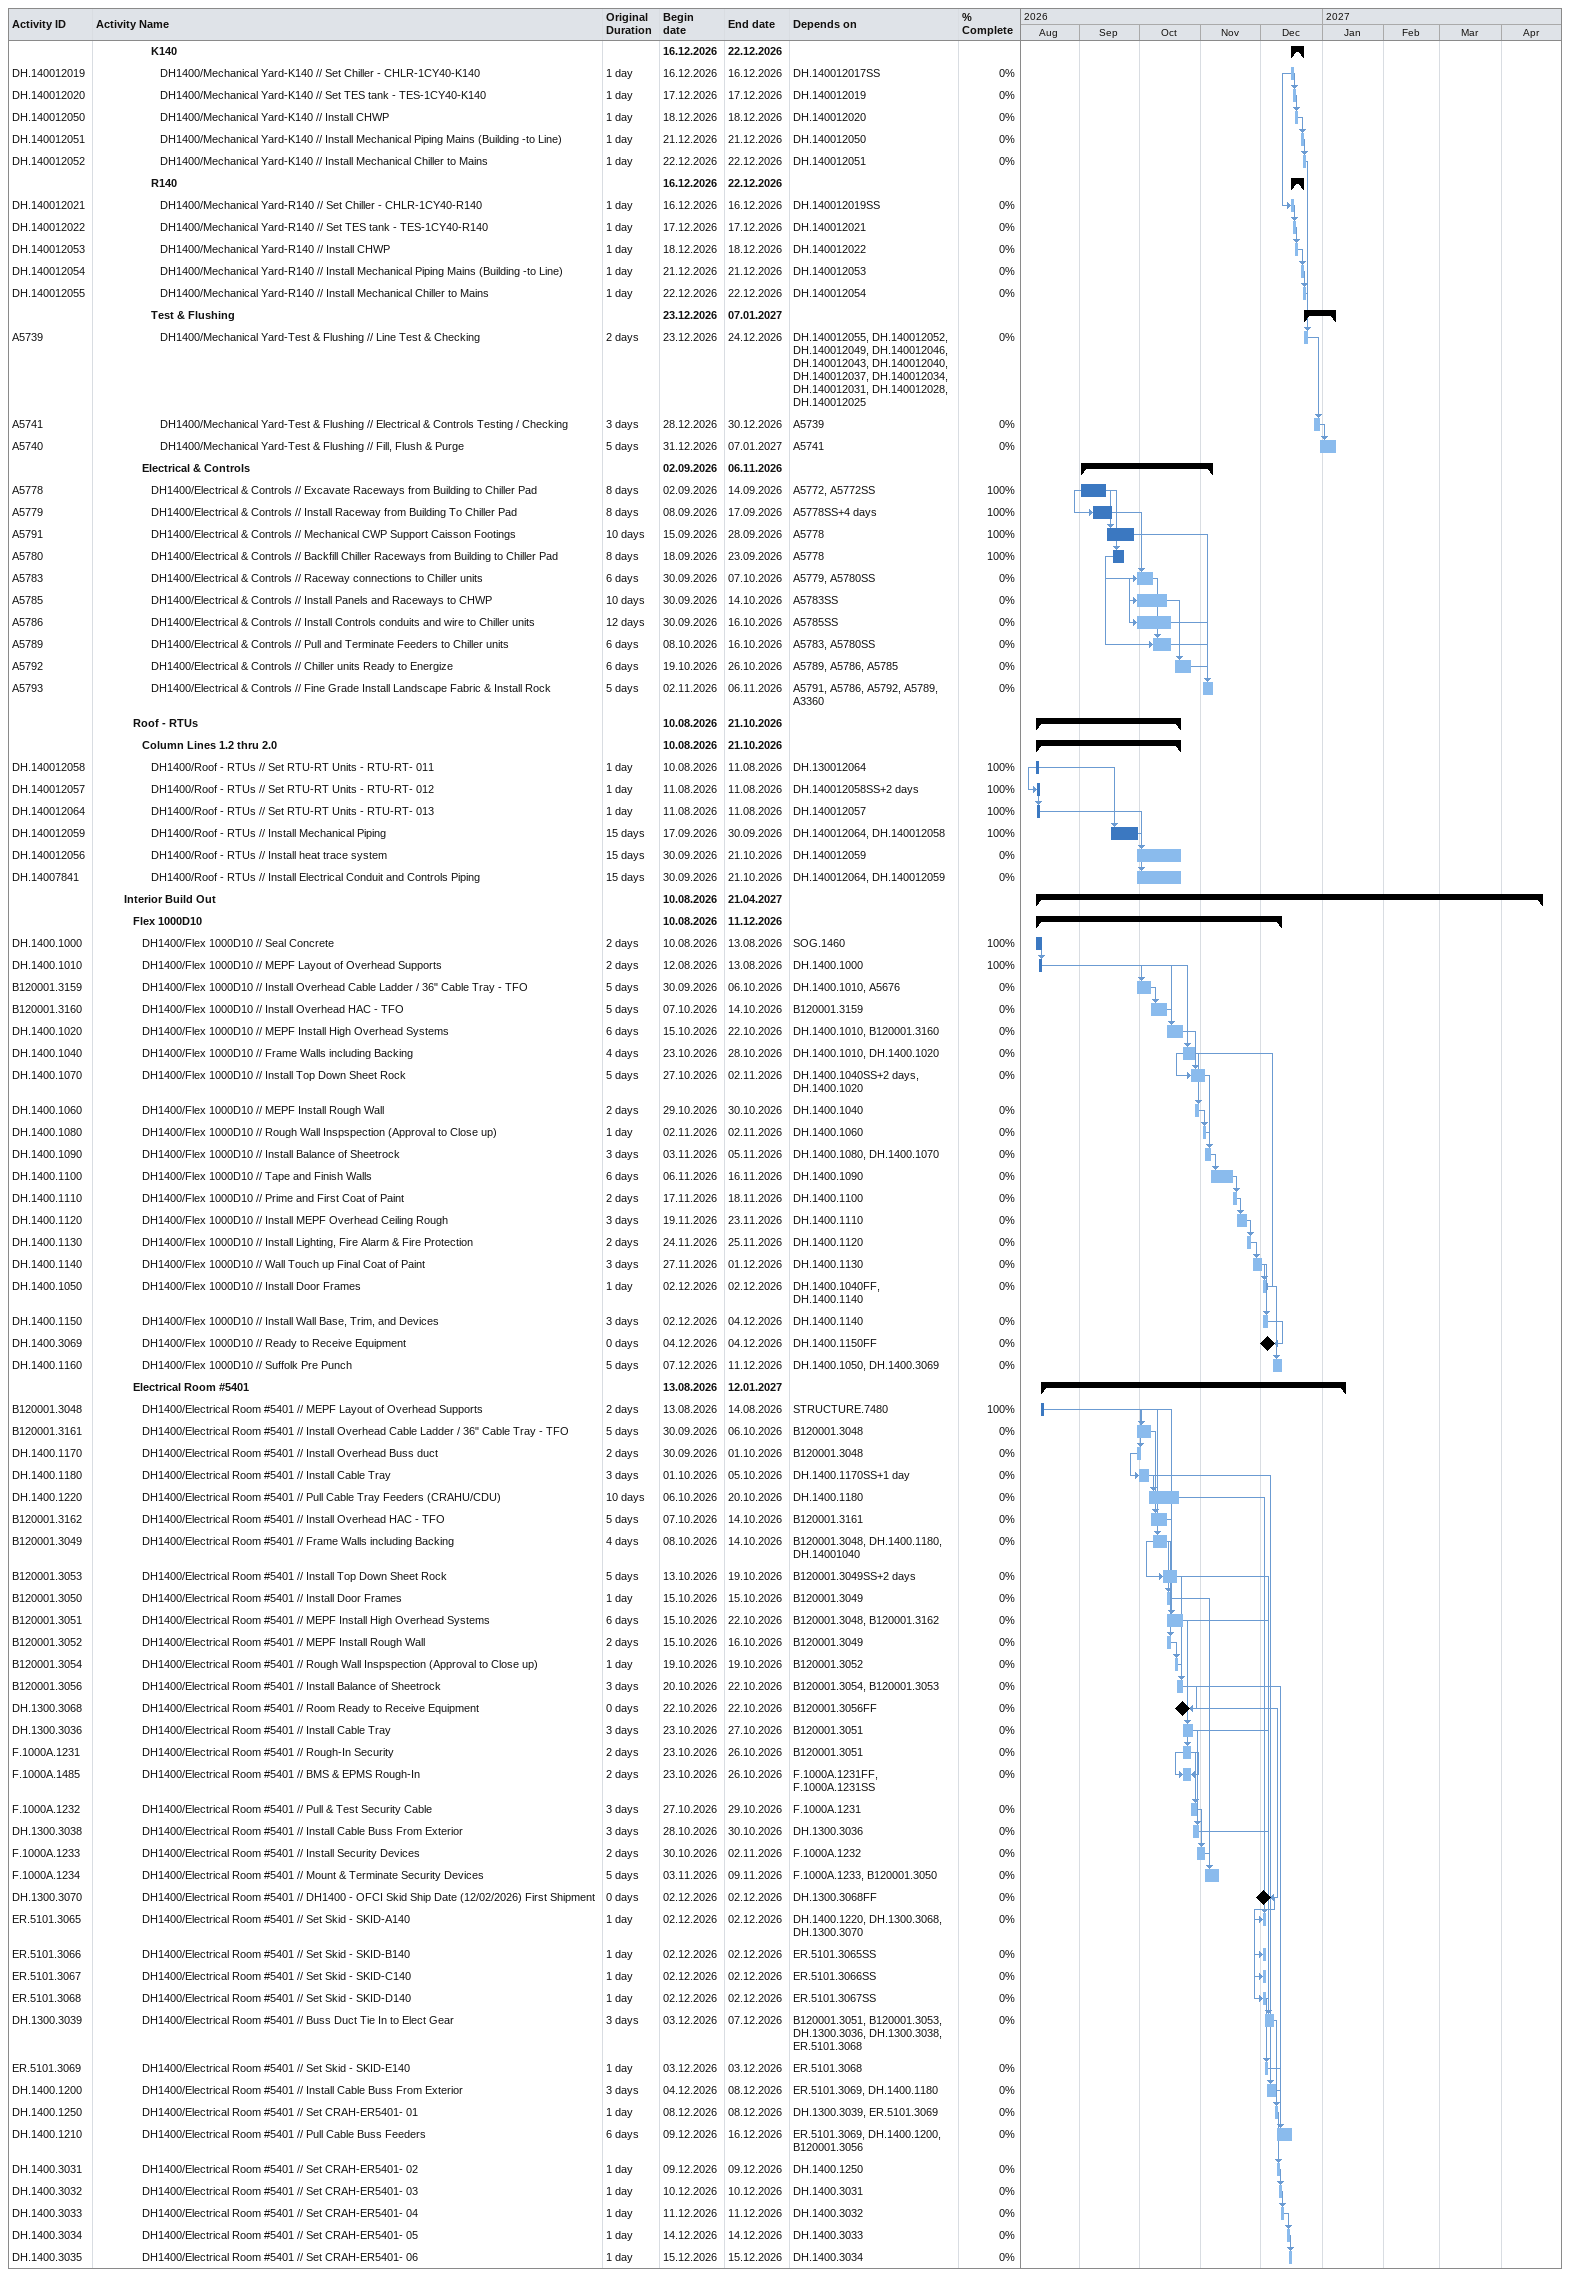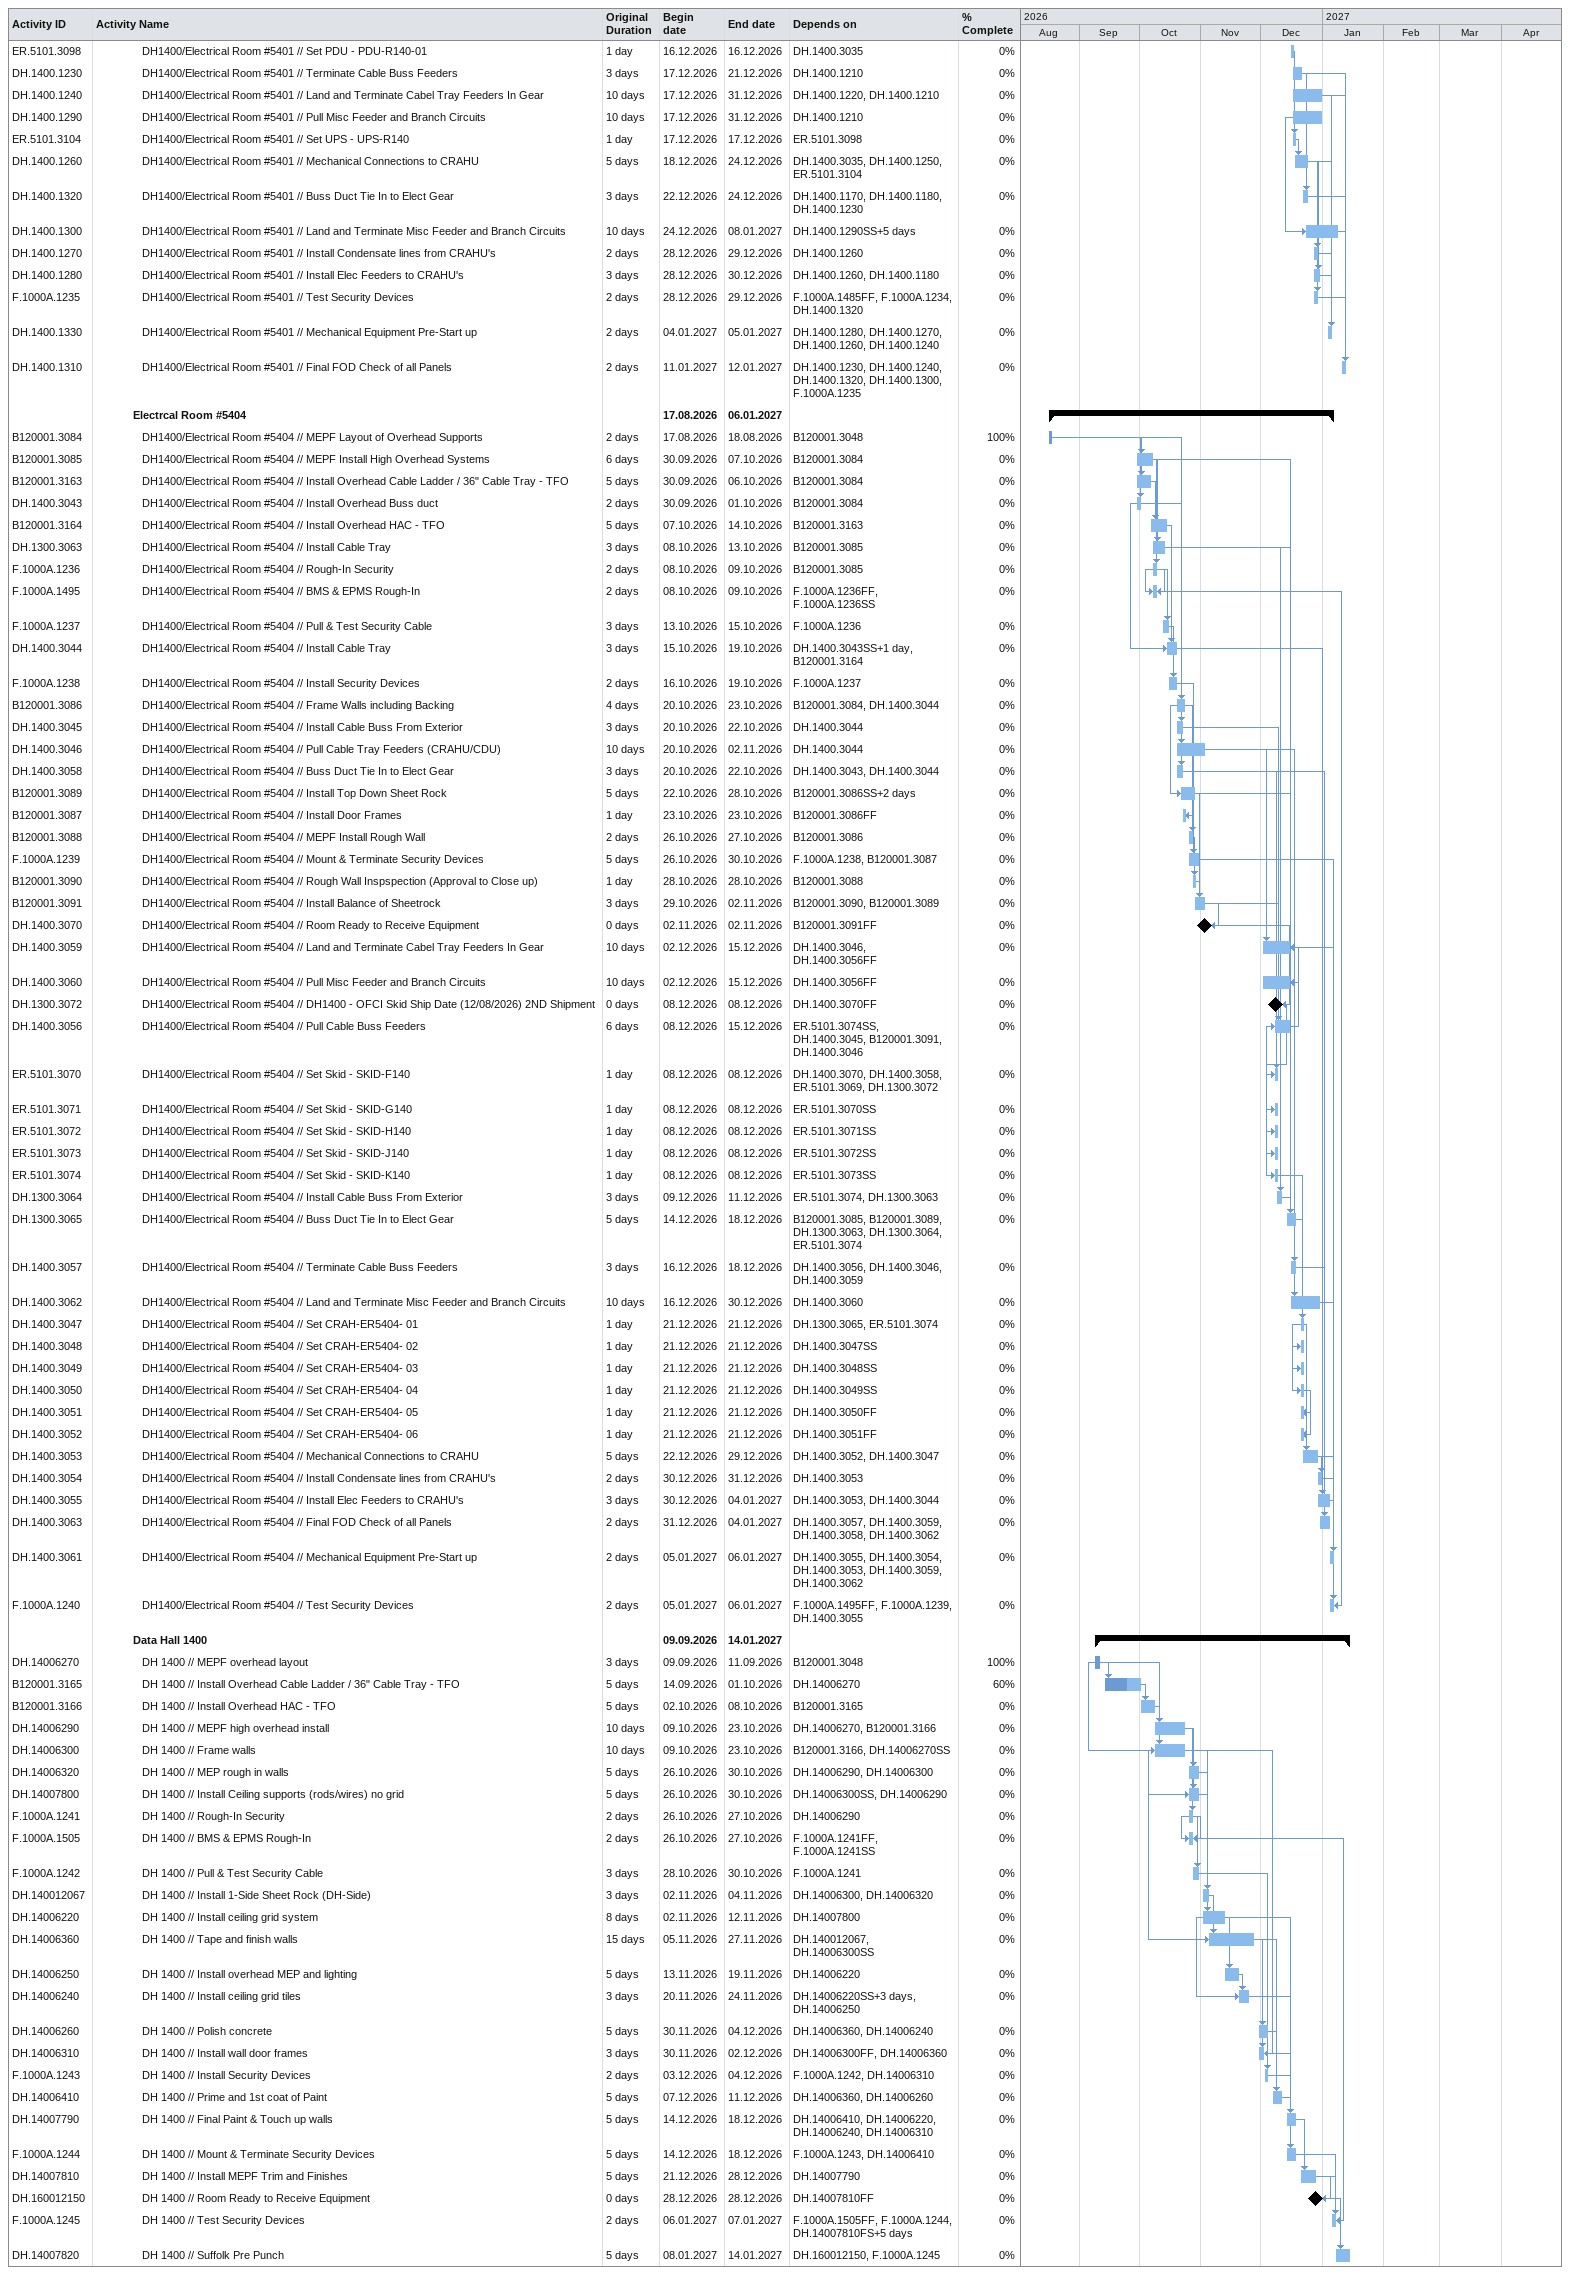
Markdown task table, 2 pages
| ID | Level | Task | Original duration | Start | Finish | Predecessors | % complete |
|---|---|---|---|---|---|---|---|
|  | 7 | **K140** |  | 2026-12-16 | 2026-12-22 |  |  |
| DH.140012019 | 8 | DH1400/Mechanical Yard-K140 // Set Chiller - CHLR-1CY40-K140 | 1d | 2026-12-16 | 2026-12-16 | DH.140012017SS | 0 |
| DH.140012020 | 8 | DH1400/Mechanical Yard-K140 // Set TES tank - TES-1CY40-K140 | 1d | 2026-12-17 | 2026-12-17 | DH.140012019 | 0 |
| DH.140012050 | 8 | DH1400/Mechanical Yard-K140 // Install CHWP | 1d | 2026-12-18 | 2026-12-18 | DH.140012020 | 0 |
| DH.140012051 | 8 | DH1400/Mechanical Yard-K140 // Install Mechanical Piping Mains (Building -to Line) | 1d | 2026-12-21 | 2026-12-21 | DH.140012050 | 0 |
| DH.140012052 | 8 | DH1400/Mechanical Yard-K140 // Install Mechanical Chiller to Mains | 1d | 2026-12-22 | 2026-12-22 | DH.140012051 | 0 |
|  | 7 | **R140** |  | 2026-12-16 | 2026-12-22 |  |  |
| DH.140012021 | 8 | DH1400/Mechanical Yard-R140 // Set Chiller - CHLR-1CY40-R140 | 1d | 2026-12-16 | 2026-12-16 | DH.140012019SS | 0 |
| DH.140012022 | 8 | DH1400/Mechanical Yard-R140 // Set TES tank - TES-1CY40-R140 | 1d | 2026-12-17 | 2026-12-17 | DH.140012021 | 0 |
| DH.140012053 | 8 | DH1400/Mechanical Yard-R140 // Install CHWP | 1d | 2026-12-18 | 2026-12-18 | DH.140012022 | 0 |
| DH.140012054 | 8 | DH1400/Mechanical Yard-R140 // Install Mechanical Piping Mains (Building -to Line) | 1d | 2026-12-21 | 2026-12-21 | DH.140012053 | 0 |
| DH.140012055 | 8 | DH1400/Mechanical Yard-R140 // Install Mechanical Chiller to Mains | 1d | 2026-12-22 | 2026-12-22 | DH.140012054 | 0 |
|  | 7 | **Test & Flushing** |  | 2026-12-23 | 2027-01-07 |  |  |
| A5739 | 8 | DH1400/Mechanical Yard-Test & Flushing // Line Test & Checking | 2d | 2026-12-23 | 2026-12-24 | DH.140012055, DH.140012052, DH.140012049, DH.140012046, DH.140012043, DH.140012040, DH.140012037, DH.140012034, DH.140012031, DH.140012028, DH.140012025 | 0 |
| A5741 | 8 | DH1400/Mechanical Yard-Test & Flushing // Electrical & Controls Testing / Checking | 3d | 2026-12-28 | 2026-12-30 | A5739 | 0 |
| A5740 | 8 | DH1400/Mechanical Yard-Test & Flushing // Fill, Flush & Purge | 5d | 2026-12-31 | 2027-01-07 | A5741 | 0 |
|  | 6 | **Electrical & Controls** |  | 2026-09-02 | 2026-11-06 |  |  |
| A5778 | 7 | DH1400/Electrical & Controls // Excavate Raceways from Building to Chiller Pad | 8d | 2026-09-02 | 2026-09-14 | A5772, A5772SS | 100 |
| A5779 | 7 | DH1400/Electrical & Controls // Install Raceway from Building To Chiller Pad | 8d | 2026-09-08 | 2026-09-17 | A5778SS+4d | 100 |
| A5791 | 7 | DH1400/Electrical & Controls // Mechanical CWP Support Caisson Footings | 10d | 2026-09-15 | 2026-09-28 | A5778 | 100 |
| A5780 | 7 | DH1400/Electrical & Controls // Backfill Chiller Raceways from Building to Chiller Pad | 8d | 2026-09-18 | 2026-09-23 | A5778 | 100 |
| A5783 | 7 | DH1400/Electrical & Controls // Raceway connections to Chiller units | 6d | 2026-09-30 | 2026-10-07 | A5779, A5780SS | 0 |
| A5785 | 7 | DH1400/Electrical & Controls // Install Panels and Raceways to CHWP | 10d | 2026-09-30 | 2026-10-14 | A5783SS | 0 |
| A5786 | 7 | DH1400/Electrical & Controls // Install Controls conduits and wire to Chiller units | 12d | 2026-09-30 | 2026-10-16 | A5785SS | 0 |
| A5789 | 7 | DH1400/Electrical & Controls // Pull and Terminate Feeders to Chiller units | 6d | 2026-10-08 | 2026-10-16 | A5783, A5780SS | 0 |
| A5792 | 7 | DH1400/Electrical & Controls // Chiller units Ready to Energize | 6d | 2026-10-19 | 2026-10-26 | A5789, A5786, A5785 | 0 |
| A5793 | 7 | DH1400/Electrical & Controls // Fine Grade Install Landscape Fabric & Install Rock | 5d | 2026-11-02 | 2026-11-06 | A5791, A5786, A5792, A5789, A3360 | 0 |
|  | 5 | **Roof - RTUs** |  | 2026-08-10 | 2026-10-21 |  |  |
|  | 6 | **Column Lines 1.2 thru 2.0** |  | 2026-08-10 | 2026-10-21 |  |  |
| DH.140012058 | 7 | DH1400/Roof - RTUs // Set RTU-RT Units - RTU-RT- 011 | 1d | 2026-08-10 | 2026-08-11 | DH.130012064 | 100 |
| DH.140012057 | 7 | DH1400/Roof - RTUs // Set RTU-RT Units - RTU-RT- 012 | 1d | 2026-08-11 | 2026-08-11 | DH.140012058SS+2d | 100 |
| DH.140012064 | 7 | DH1400/Roof - RTUs // Set RTU-RT Units - RTU-RT- 013 | 1d | 2026-08-11 | 2026-08-11 | DH.140012057 | 100 |
| DH.140012059 | 7 | DH1400/Roof - RTUs // Install Mechanical Piping | 15d | 2026-09-17 | 2026-09-30 | DH.140012064, DH.140012058 | 100 |
| DH.140012056 | 7 | DH1400/Roof - RTUs // Install heat trace system | 15d | 2026-09-30 | 2026-10-21 | DH.140012059 | 0 |
| DH.14007841 | 7 | DH1400/Roof - RTUs // Install Electrical Conduit and Controls Piping | 15d | 2026-09-30 | 2026-10-21 | DH.140012064, DH.140012059 | 0 |
|  | 4 | **Interior Build Out** |  | 2026-08-10 | 2027-04-21 |  |  |
|  | 5 | **Flex 1000D10** |  | 2026-08-10 | 2026-12-11 |  |  |
| DH.1400.1000 | 6 | DH1400/Flex 1000D10 // Seal Concrete | 2d | 2026-08-10 | 2026-08-13 | SOG.1460 | 100 |
| DH.1400.1010 | 6 | DH1400/Flex 1000D10 // MEPF Layout of Overhead Supports | 2d | 2026-08-12 | 2026-08-13 | DH.1400.1000 | 100 |
| B120001.3159 | 6 | DH1400/Flex 1000D10 // Install Overhead Cable Ladder / 36" Cable Tray - TFO | 5d | 2026-09-30 | 2026-10-06 | DH.1400.1010, A5676 | 0 |
| B120001.3160 | 6 | DH1400/Flex 1000D10 // Install Overhead HAC - TFO | 5d | 2026-10-07 | 2026-10-14 | B120001.3159 | 0 |
| DH.1400.1020 | 6 | DH1400/Flex 1000D10 // MEPF Install High Overhead Systems | 6d | 2026-10-15 | 2026-10-22 | DH.1400.1010, B120001.3160 | 0 |
| DH.1400.1040 | 6 | DH1400/Flex 1000D10 // Frame Walls including Backing | 4d | 2026-10-23 | 2026-10-28 | DH.1400.1010, DH.1400.1020 | 0 |
| DH.1400.1070 | 6 | DH1400/Flex 1000D10 // Install Top Down Sheet Rock | 5d | 2026-10-27 | 2026-11-02 | DH.1400.1040SS+2d, DH.1400.1020 | 0 |
| DH.1400.1060 | 6 | DH1400/Flex 1000D10 // MEPF Install Rough Wall | 2d | 2026-10-29 | 2026-10-30 | DH.1400.1040 | 0 |
| DH.1400.1080 | 6 | DH1400/Flex 1000D10 // Rough Wall Inspspection (Approval to Close up) | 1d | 2026-11-02 | 2026-11-02 | DH.1400.1060 | 0 |
| DH.1400.1090 | 6 | DH1400/Flex 1000D10 // Install Balance of Sheetrock | 3d | 2026-11-03 | 2026-11-05 | DH.1400.1080, DH.1400.1070 | 0 |
| DH.1400.1100 | 6 | DH1400/Flex 1000D10 // Tape and Finish Walls | 6d | 2026-11-06 | 2026-11-16 | DH.1400.1090 | 0 |
| DH.1400.1110 | 6 | DH1400/Flex 1000D10 // Prime and First Coat of Paint | 2d | 2026-11-17 | 2026-11-18 | DH.1400.1100 | 0 |
| DH.1400.1120 | 6 | DH1400/Flex 1000D10 // Install MEPF Overhead Ceiling Rough | 3d | 2026-11-19 | 2026-11-23 | DH.1400.1110 | 0 |
| DH.1400.1130 | 6 | DH1400/Flex 1000D10 // Install Lighting, Fire Alarm & Fire Protection | 2d | 2026-11-24 | 2026-11-25 | DH.1400.1120 | 0 |
| DH.1400.1140 | 6 | DH1400/Flex 1000D10 // Wall Touch up Final Coat of Paint | 3d | 2026-11-27 | 2026-12-01 | DH.1400.1130 | 0 |
| DH.1400.1050 | 6 | DH1400/Flex 1000D10 // Install Door Frames | 1d | 2026-12-02 | 2026-12-02 | DH.1400.1040FF, DH.1400.1140 | 0 |
| DH.1400.1150 | 6 | DH1400/Flex 1000D10 // Install Wall Base, Trim, and Devices | 3d | 2026-12-02 | 2026-12-04 | DH.1400.1140 | 0 |
| DH.1400.3069 | 6 | DH1400/Flex 1000D10 // Ready to Receive Equipment | 0d | 2026-12-04 | 2026-12-04 | DH.1400.1150FF | 0 |
| DH.1400.1160 | 6 | DH1400/Flex 1000D10 // Suffolk Pre Punch | 5d | 2026-12-07 | 2026-12-11 | DH.1400.1050, DH.1400.3069 | 0 |
|  | 5 | **Electrical Room #5401** |  | 2026-08-13 | 2027-01-12 |  |  |
| B120001.3048 | 6 | DH1400/Electrical Room #5401 // MEPF Layout of Overhead Supports | 2d | 2026-08-13 | 2026-08-14 | STRUCTURE.7480 | 100 |
| B120001.3161 | 6 | DH1400/Electrical Room #5401 // Install Overhead Cable Ladder / 36" Cable Tray - TFO | 5d | 2026-09-30 | 2026-10-06 | B120001.3048 | 0 |
| DH.1400.1170 | 6 | DH1400/Electrical Room #5401 // Install Overhead Buss duct | 2d | 2026-09-30 | 2026-10-01 | B120001.3048 | 0 |
| DH.1400.1180 | 6 | DH1400/Electrical Room #5401 // Install Cable Tray | 3d | 2026-10-01 | 2026-10-05 | DH.1400.1170SS+1d | 0 |
| DH.1400.1220 | 6 | DH1400/Electrical Room #5401 // Pull Cable Tray Feeders (CRAHU/CDU) | 10d | 2026-10-06 | 2026-10-20 | DH.1400.1180 | 0 |
| B120001.3162 | 6 | DH1400/Electrical Room #5401 // Install Overhead HAC - TFO | 5d | 2026-10-07 | 2026-10-14 | B120001.3161 | 0 |
| B120001.3049 | 6 | DH1400/Electrical Room #5401 // Frame Walls including Backing | 4d | 2026-10-08 | 2026-10-14 | B120001.3048, DH.1400.1180, DH.14001040 | 0 |
| B120001.3053 | 6 | DH1400/Electrical Room #5401 // Install Top Down Sheet Rock | 5d | 2026-10-13 | 2026-10-19 | B120001.3049SS+2d | 0 |
| B120001.3050 | 6 | DH1400/Electrical Room #5401 // Install Door Frames | 1d | 2026-10-15 | 2026-10-15 | B120001.3049 | 0 |
| B120001.3051 | 6 | DH1400/Electrical Room #5401 // MEPF Install High Overhead Systems | 6d | 2026-10-15 | 2026-10-22 | B120001.3048, B120001.3162 | 0 |
| B120001.3052 | 6 | DH1400/Electrical Room #5401 // MEPF Install Rough Wall | 2d | 2026-10-15 | 2026-10-16 | B120001.3049 | 0 |
| B120001.3054 | 6 | DH1400/Electrical Room #5401 // Rough Wall Inspspection (Approval to Close up) | 1d | 2026-10-19 | 2026-10-19 | B120001.3052 | 0 |
| B120001.3056 | 6 | DH1400/Electrical Room #5401 // Install Balance of Sheetrock | 3d | 2026-10-20 | 2026-10-22 | B120001.3054, B120001.3053 | 0 |
| DH.1300.3068 | 6 | DH1400/Electrical Room #5401 // Room Ready to Receive Equipment | 0d | 2026-10-22 | 2026-10-22 | B120001.3056FF | 0 |
| DH.1300.3036 | 6 | DH1400/Electrical Room #5401 // Install Cable Tray | 3d | 2026-10-23 | 2026-10-27 | B120001.3051 | 0 |
| F.1000A.1231 | 6 | DH1400/Electrical Room #5401 // Rough-In Security | 2d | 2026-10-23 | 2026-10-26 | B120001.3051 | 0 |
| F.1000A.1485 | 6 | DH1400/Electrical Room #5401 // BMS & EPMS Rough-In | 2d | 2026-10-23 | 2026-10-26 | F.1000A.1231FF, F.1000A.1231SS | 0 |
| F.1000A.1232 | 6 | DH1400/Electrical Room #5401 // Pull & Test Security Cable | 3d | 2026-10-27 | 2026-10-29 | F.1000A.1231 | 0 |
| DH.1300.3038 | 6 | DH1400/Electrical Room #5401 // Install Cable Buss From Exterior | 3d | 2026-10-28 | 2026-10-30 | DH.1300.3036 | 0 |
| F.1000A.1233 | 6 | DH1400/Electrical Room #5401 // Install Security Devices | 2d | 2026-10-30 | 2026-11-02 | F.1000A.1232 | 0 |
| F.1000A.1234 | 6 | DH1400/Electrical Room #5401 // Mount & Terminate Security Devices | 5d | 2026-11-03 | 2026-11-09 | F.1000A.1233, B120001.3050 | 0 |
| DH.1300.3070 | 6 | DH1400/Electrical Room #5401 // DH1400 - OFCI Skid Ship Date (12/02/2026) First Shipment | 0d | 2026-12-02 | 2026-12-02 | DH.1300.3068FF | 0 |
| ER.5101.3065 | 6 | DH1400/Electrical Room #5401 // Set Skid - SKID-A140 | 1d | 2026-12-02 | 2026-12-02 | DH.1400.1220, DH.1300.3068, DH.1300.3070 | 0 |
| ER.5101.3066 | 6 | DH1400/Electrical Room #5401 // Set Skid - SKID-B140 | 1d | 2026-12-02 | 2026-12-02 | ER.5101.3065SS | 0 |
| ER.5101.3067 | 6 | DH1400/Electrical Room #5401 // Set Skid - SKID-C140 | 1d | 2026-12-02 | 2026-12-02 | ER.5101.3066SS | 0 |
| ER.5101.3068 | 6 | DH1400/Electrical Room #5401 // Set Skid - SKID-D140 | 1d | 2026-12-02 | 2026-12-02 | ER.5101.3067SS | 0 |
| DH.1300.3039 | 6 | DH1400/Electrical Room #5401 // Buss Duct Tie In to Elect Gear | 3d | 2026-12-03 | 2026-12-07 | B120001.3051, B120001.3053, DH.1300.3036, DH.1300.3038, ER.5101.3068 | 0 |
| ER.5101.3069 | 6 | DH1400/Electrical Room #5401 // Set Skid - SKID-E140 | 1d | 2026-12-03 | 2026-12-03 | ER.5101.3068 | 0 |
| DH.1400.1200 | 6 | DH1400/Electrical Room #5401 // Install Cable Buss From Exterior | 3d | 2026-12-04 | 2026-12-08 | ER.5101.3069, DH.1400.1180 | 0 |
| DH.1400.1250 | 6 | DH1400/Electrical Room #5401 // Set CRAH-ER5401- 01 | 1d | 2026-12-08 | 2026-12-08 | DH.1300.3039, ER.5101.3069 | 0 |
| DH.1400.1210 | 6 | DH1400/Electrical Room #5401 // Pull Cable Buss Feeders | 6d | 2026-12-09 | 2026-12-16 | ER.5101.3069, DH.1400.1200, B120001.3056 | 0 |
| DH.1400.3031 | 6 | DH1400/Electrical Room #5401 // Set CRAH-ER5401- 02 | 1d | 2026-12-09 | 2026-12-09 | DH.1400.1250 | 0 |
| DH.1400.3032 | 6 | DH1400/Electrical Room #5401 // Set CRAH-ER5401- 03 | 1d | 2026-12-10 | 2026-12-10 | DH.1400.3031 | 0 |
| DH.1400.3033 | 6 | DH1400/Electrical Room #5401 // Set CRAH-ER5401- 04 | 1d | 2026-12-11 | 2026-12-11 | DH.1400.3032 | 0 |
| DH.1400.3034 | 6 | DH1400/Electrical Room #5401 // Set CRAH-ER5401- 05 | 1d | 2026-12-14 | 2026-12-14 | DH.1400.3033 | 0 |
| DH.1400.3035 | 6 | DH1400/Electrical Room #5401 // Set CRAH-ER5401- 06 | 1d | 2026-12-15 | 2026-12-15 | DH.1400.3034 | 0 |
| ER.5101.3098 | 6 | DH1400/Electrical Room #5401 // Set PDU - PDU-R140-01 | 1d | 2026-12-16 | 2026-12-16 | DH.1400.3035 | 0 |
| DH.1400.1230 | 6 | DH1400/Electrical Room #5401 // Terminate Cable Buss Feeders | 3d | 2026-12-17 | 2026-12-21 | DH.1400.1210 | 0 |
| DH.1400.1240 | 6 | DH1400/Electrical Room #5401 // Land and Terminate Cabel Tray Feeders In Gear | 10d | 2026-12-17 | 2026-12-31 | DH.1400.1220, DH.1400.1210 | 0 |
| DH.1400.1290 | 6 | DH1400/Electrical Room #5401 // Pull Misc Feeder and Branch Circuits | 10d | 2026-12-17 | 2026-12-31 | DH.1400.1210 | 0 |
| ER.5101.3104 | 6 | DH1400/Electrical Room #5401 // Set UPS - UPS-R140 | 1d | 2026-12-17 | 2026-12-17 | ER.5101.3098 | 0 |
| DH.1400.1260 | 6 | DH1400/Electrical Room #5401 // Mechanical Connections to CRAHU | 5d | 2026-12-18 | 2026-12-24 | DH.1400.3035, DH.1400.1250, ER.5101.3104 | 0 |
| DH.1400.1320 | 6 | DH1400/Electrical Room #5401 // Buss Duct Tie In to Elect Gear | 3d | 2026-12-22 | 2026-12-24 | DH.1400.1170, DH.1400.1180, DH.1400.1230 | 0 |
| DH.1400.1300 | 6 | DH1400/Electrical Room #5401 // Land and Terminate Misc Feeder and Branch Circuits | 10d | 2026-12-24 | 2027-01-08 | DH.1400.1290SS+5d | 0 |
| DH.1400.1270 | 6 | DH1400/Electrical Room #5401 // Install Condensate lines from CRAHU's | 2d | 2026-12-28 | 2026-12-29 | DH.1400.1260 | 0 |
| DH.1400.1280 | 6 | DH1400/Electrical Room #5401 // Install Elec Feeders to CRAHU's | 3d | 2026-12-28 | 2026-12-30 | DH.1400.1260, DH.1400.1180 | 0 |
| F.1000A.1235 | 6 | DH1400/Electrical Room #5401 // Test Security Devices | 2d | 2026-12-28 | 2026-12-29 | F.1000A.1485FF, F.1000A.1234, DH.1400.1320 | 0 |
| DH.1400.1330 | 6 | DH1400/Electrical Room #5401 // Mechanical Equipment Pre-Start up | 2d | 2027-01-04 | 2027-01-05 | DH.1400.1280, DH.1400.1270, DH.1400.1260, DH.1400.1240 | 0 |
| DH.1400.1310 | 6 | DH1400/Electrical Room #5401 // Final FOD Check of all Panels | 2d | 2027-01-11 | 2027-01-12 | DH.1400.1230, DH.1400.1240, DH.1400.1320, DH.1400.1300, F.1000A.1235 | 0 |
|  | 5 | **Electrcal Room #5404** |  | 2026-08-17 | 2027-01-06 |  |  |
| B120001.3084 | 6 | DH1400/Electrical Room #5404 // MEPF Layout of Overhead Supports | 2d | 2026-08-17 | 2026-08-18 | B120001.3048 | 100 |
| B120001.3085 | 6 | DH1400/Electrical Room #5404 // MEPF Install High Overhead Systems | 6d | 2026-09-30 | 2026-10-07 | B120001.3084 | 0 |
| B120001.3163 | 6 | DH1400/Electrical Room #5404 // Install Overhead Cable Ladder / 36" Cable Tray - TFO | 5d | 2026-09-30 | 2026-10-06 | B120001.3084 | 0 |
| DH.1400.3043 | 6 | DH1400/Electrical Room #5404 // Install Overhead Buss duct | 2d | 2026-09-30 | 2026-10-01 | B120001.3084 | 0 |
| B120001.3164 | 6 | DH1400/Electrical Room #5404 // Install Overhead HAC - TFO | 5d | 2026-10-07 | 2026-10-14 | B120001.3163 | 0 |
| DH.1300.3063 | 6 | DH1400/Electrical Room #5404 // Install Cable Tray | 3d | 2026-10-08 | 2026-10-13 | B120001.3085 | 0 |
| F.1000A.1236 | 6 | DH1400/Electrical Room #5404 // Rough-In Security | 2d | 2026-10-08 | 2026-10-09 | B120001.3085 | 0 |
| F.1000A.1495 | 6 | DH1400/Electrical Room #5404 // BMS & EPMS Rough-In | 2d | 2026-10-08 | 2026-10-09 | F.1000A.1236FF, F.1000A.1236SS | 0 |
| F.1000A.1237 | 6 | DH1400/Electrical Room #5404 // Pull & Test Security Cable | 3d | 2026-10-13 | 2026-10-15 | F.1000A.1236 | 0 |
| DH.1400.3044 | 6 | DH1400/Electrical Room #5404 // Install Cable Tray | 3d | 2026-10-15 | 2026-10-19 | DH.1400.3043SS+1d, B120001.3164 | 0 |
| F.1000A.1238 | 6 | DH1400/Electrical Room #5404 // Install Security Devices | 2d | 2026-10-16 | 2026-10-19 | F.1000A.1237 | 0 |
| B120001.3086 | 6 | DH1400/Electrical Room #5404 // Frame Walls including Backing | 4d | 2026-10-20 | 2026-10-23 | B120001.3084, DH.1400.3044 | 0 |
| DH.1400.3045 | 6 | DH1400/Electrical Room #5404 // Install Cable Buss From Exterior | 3d | 2026-10-20 | 2026-10-22 | DH.1400.3044 | 0 |
| DH.1400.3046 | 6 | DH1400/Electrical Room #5404 // Pull Cable Tray Feeders (CRAHU/CDU) | 10d | 2026-10-20 | 2026-11-02 | DH.1400.3044 | 0 |
| DH.1400.3058 | 6 | DH1400/Electrical Room #5404 // Buss Duct Tie In to Elect Gear | 3d | 2026-10-20 | 2026-10-22 | DH.1400.3043, DH.1400.3044 | 0 |
| B120001.3089 | 6 | DH1400/Electrical Room #5404 // Install Top Down Sheet Rock | 5d | 2026-10-22 | 2026-10-28 | B120001.3086SS+2d | 0 |
| B120001.3087 | 6 | DH1400/Electrical Room #5404 // Install Door Frames | 1d | 2026-10-23 | 2026-10-23 | B120001.3086FF | 0 |
| B120001.3088 | 6 | DH1400/Electrical Room #5404 // MEPF Install Rough Wall | 2d | 2026-10-26 | 2026-10-27 | B120001.3086 | 0 |
| F.1000A.1239 | 6 | DH1400/Electrical Room #5404 // Mount & Terminate Security Devices | 5d | 2026-10-26 | 2026-10-30 | F.1000A.1238, B120001.3087 | 0 |
| B120001.3090 | 6 | DH1400/Electrical Room #5404 // Rough Wall Inspspection (Approval to Close up) | 1d | 2026-10-28 | 2026-10-28 | B120001.3088 | 0 |
| B120001.3091 | 6 | DH1400/Electrical Room #5404 // Install Balance of Sheetrock | 3d | 2026-10-29 | 2026-11-02 | B120001.3090, B120001.3089 | 0 |
| DH.1400.3070 | 6 | DH1400/Electrical Room #5404 // Room Ready to Receive Equipment | 0d | 2026-11-02 | 2026-11-02 | B120001.3091FF | 0 |
| DH.1400.3059 | 6 | DH1400/Electrical Room #5404 // Land and Terminate Cabel Tray Feeders In Gear | 10d | 2026-12-02 | 2026-12-15 | DH.1400.3046, DH.1400.3056FF | 0 |
| DH.1400.3060 | 6 | DH1400/Electrical Room #5404 // Pull Misc Feeder and Branch Circuits | 10d | 2026-12-02 | 2026-12-15 | DH.1400.3056FF | 0 |
| DH.1300.3072 | 6 | DH1400/Electrical Room #5404 // DH1400 - OFCI Skid Ship Date (12/08/2026) 2ND Shipment | 0d | 2026-12-08 | 2026-12-08 | DH.1400.3070FF | 0 |
| DH.1400.3056 | 6 | DH1400/Electrical Room #5404 // Pull Cable Buss Feeders | 6d | 2026-12-08 | 2026-12-15 | ER.5101.3074SS, DH.1400.3045, B120001.3091, DH.1400.3046 | 0 |
| ER.5101.3070 | 6 | DH1400/Electrical Room #5404 // Set Skid - SKID-F140 | 1d | 2026-12-08 | 2026-12-08 | DH.1400.3070, DH.1400.3058, ER.5101.3069, DH.1300.3072 | 0 |
| ER.5101.3071 | 6 | DH1400/Electrical Room #5404 // Set Skid - SKID-G140 | 1d | 2026-12-08 | 2026-12-08 | ER.5101.3070SS | 0 |
| ER.5101.3072 | 6 | DH1400/Electrical Room #5404 // Set Skid - SKID-H140 | 1d | 2026-12-08 | 2026-12-08 | ER.5101.3071SS | 0 |
| ER.5101.3073 | 6 | DH1400/Electrical Room #5404 // Set Skid - SKID-J140 | 1d | 2026-12-08 | 2026-12-08 | ER.5101.3072SS | 0 |
| ER.5101.3074 | 6 | DH1400/Electrical Room #5404 // Set Skid - SKID-K140 | 1d | 2026-12-08 | 2026-12-08 | ER.5101.3073SS | 0 |
| DH.1300.3064 | 6 | DH1400/Electrical Room #5404 // Install Cable Buss From Exterior | 3d | 2026-12-09 | 2026-12-11 | ER.5101.3074, DH.1300.3063 | 0 |
| DH.1300.3065 | 6 | DH1400/Electrical Room #5404 // Buss Duct Tie In to Elect Gear | 5d | 2026-12-14 | 2026-12-18 | B120001.3085, B120001.3089, DH.1300.3063, DH.1300.3064, ER.5101.3074 | 0 |
| DH.1400.3057 | 6 | DH1400/Electrical Room #5404 // Terminate Cable Buss Feeders | 3d | 2026-12-16 | 2026-12-18 | DH.1400.3056, DH.1400.3046, DH.1400.3059 | 0 |
| DH.1400.3062 | 6 | DH1400/Electrical Room #5404 // Land and Terminate Misc Feeder and Branch Circuits | 10d | 2026-12-16 | 2026-12-30 | DH.1400.3060 | 0 |
| DH.1400.3047 | 6 | DH1400/Electrical Room #5404 // Set CRAH-ER5404- 01 | 1d | 2026-12-21 | 2026-12-21 | DH.1300.3065, ER.5101.3074 | 0 |
| DH.1400.3048 | 6 | DH1400/Electrical Room #5404 // Set CRAH-ER5404- 02 | 1d | 2026-12-21 | 2026-12-21 | DH.1400.3047SS | 0 |
| DH.1400.3049 | 6 | DH1400/Electrical Room #5404 // Set CRAH-ER5404- 03 | 1d | 2026-12-21 | 2026-12-21 | DH.1400.3048SS | 0 |
| DH.1400.3050 | 6 | DH1400/Electrical Room #5404 // Set CRAH-ER5404- 04 | 1d | 2026-12-21 | 2026-12-21 | DH.1400.3049SS | 0 |
| DH.1400.3051 | 6 | DH1400/Electrical Room #5404 // Set CRAH-ER5404- 05 | 1d | 2026-12-21 | 2026-12-21 | DH.1400.3050FF | 0 |
| DH.1400.3052 | 6 | DH1400/Electrical Room #5404 // Set CRAH-ER5404- 06 | 1d | 2026-12-21 | 2026-12-21 | DH.1400.3051FF | 0 |
| DH.1400.3053 | 6 | DH1400/Electrical Room #5404 // Mechanical Connections to CRAHU | 5d | 2026-12-22 | 2026-12-29 | DH.1400.3052, DH.1400.3047 | 0 |
| DH.1400.3054 | 6 | DH1400/Electrical Room #5404 // Install Condensate lines from CRAHU's | 2d | 2026-12-30 | 2026-12-31 | DH.1400.3053 | 0 |
| DH.1400.3055 | 6 | DH1400/Electrical Room #5404 // Install Elec Feeders to CRAHU's | 3d | 2026-12-30 | 2027-01-04 | DH.1400.3053, DH.1400.3044 | 0 |
| DH.1400.3063 | 6 | DH1400/Electrical Room #5404 // Final FOD Check of all Panels | 2d | 2026-12-31 | 2027-01-04 | DH.1400.3057, DH.1400.3059, DH.1400.3058, DH.1400.3062 | 0 |
| DH.1400.3061 | 6 | DH1400/Electrical Room #5404 // Mechanical Equipment Pre-Start up | 2d | 2027-01-05 | 2027-01-06 | DH.1400.3055, DH.1400.3054, DH.1400.3053, DH.1400.3059, DH.1400.3062 | 0 |
| F.1000A.1240 | 6 | DH1400/Electrical Room #5404 // Test Security Devices | 2d | 2027-01-05 | 2027-01-06 | F.1000A.1495FF, F.1000A.1239, DH.1400.3055 | 0 |
|  | 5 | **Data Hall 1400** |  | 2026-09-09 | 2027-01-14 |  |  |
| DH.14006270 | 6 | DH 1400 // MEPF overhead layout | 3d | 2026-09-09 | 2026-09-11 | B120001.3048 | 100 |
| B120001.3165 | 6 | DH 1400 // Install Overhead Cable Ladder / 36" Cable Tray - TFO | 5d | 2026-09-14 | 2026-10-01 | DH.14006270 | 60 |
| B120001.3166 | 6 | DH 1400 // Install Overhead HAC - TFO | 5d | 2026-10-02 | 2026-10-08 | B120001.3165 | 0 |
| DH.14006290 | 6 | DH 1400 // MEPF high overhead install | 10d | 2026-10-09 | 2026-10-23 | DH.14006270, B120001.3166 | 0 |
| DH.14006300 | 6 | DH 1400 // Frame walls | 10d | 2026-10-09 | 2026-10-23 | B120001.3166, DH.14006270SS | 0 |
| DH.14006320 | 6 | DH 1400 // MEP rough in walls | 5d | 2026-10-26 | 2026-10-30 | DH.14006290, DH.14006300 | 0 |
| DH.14007800 | 6 | DH 1400 // Install Ceiling supports (rods/wires) no grid | 5d | 2026-10-26 | 2026-10-30 | DH.14006300SS, DH.14006290 | 0 |
| F.1000A.1241 | 6 | DH 1400 // Rough-In Security | 2d | 2026-10-26 | 2026-10-27 | DH.14006290 | 0 |
| F.1000A.1505 | 6 | DH 1400 // BMS & EPMS Rough-In | 2d | 2026-10-26 | 2026-10-27 | F.1000A.1241FF, F.1000A.1241SS | 0 |
| F.1000A.1242 | 6 | DH 1400 // Pull & Test Security Cable | 3d | 2026-10-28 | 2026-10-30 | F.1000A.1241 | 0 |
| DH.140012067 | 6 | DH 1400 // Install 1-Side Sheet Rock (DH-Side) | 3d | 2026-11-02 | 2026-11-04 | DH.14006300, DH.14006320 | 0 |
| DH.14006220 | 6 | DH 1400 // Install ceiling grid system | 8d | 2026-11-02 | 2026-11-12 | DH.14007800 | 0 |
| DH.14006360 | 6 | DH 1400 // Tape and finish walls | 15d | 2026-11-05 | 2026-11-27 | DH.140012067, DH.14006300SS | 0 |
| DH.14006250 | 6 | DH 1400 // Install overhead MEP and lighting | 5d | 2026-11-13 | 2026-11-19 | DH.14006220 | 0 |
| DH.14006240 | 6 | DH 1400 // Install ceiling grid tiles | 3d | 2026-11-20 | 2026-11-24 | DH.14006220SS+3d, DH.14006250 | 0 |
| DH.14006260 | 6 | DH 1400 // Polish concrete | 5d | 2026-11-30 | 2026-12-04 | DH.14006360, DH.14006240 | 0 |
| DH.14006310 | 6 | DH 1400 // Install wall door frames | 3d | 2026-11-30 | 2026-12-02 | DH.14006300FF, DH.14006360 | 0 |
| F.1000A.1243 | 6 | DH 1400 // Install Security Devices | 2d | 2026-12-03 | 2026-12-04 | F.1000A.1242, DH.14006310 | 0 |
| DH.14006410 | 6 | DH 1400 // Prime and 1st coat of Paint | 5d | 2026-12-07 | 2026-12-11 | DH.14006360, DH.14006260 | 0 |
| DH.14007790 | 6 | DH 1400 // Final Paint & Touch up walls | 5d | 2026-12-14 | 2026-12-18 | DH.14006410, DH.14006220, DH.14006240, DH.14006310 | 0 |
| F.1000A.1244 | 6 | DH 1400 // Mount & Terminate Security Devices | 5d | 2026-12-14 | 2026-12-18 | F.1000A.1243, DH.14006410 | 0 |
| DH.14007810 | 6 | DH 1400 // Install MEPF Trim and Finishes | 5d | 2026-12-21 | 2026-12-28 | DH.14007790 | 0 |
| DH.160012150 | 6 | DH 1400 // Room Ready to Receive Equipment | 0d | 2026-12-28 | 2026-12-28 | DH.14007810FF | 0 |
| F.1000A.1245 | 6 | DH 1400 // Test Security Devices | 2d | 2027-01-06 | 2027-01-07 | F.1000A.1505FF, F.1000A.1244, DH.14007810FS+5d | 0 |
| DH.14007820 | 6 | DH 1400 // Suffolk Pre Punch | 5d | 2027-01-08 | 2027-01-14 | DH.160012150, F.1000A.1245 | 0 |
